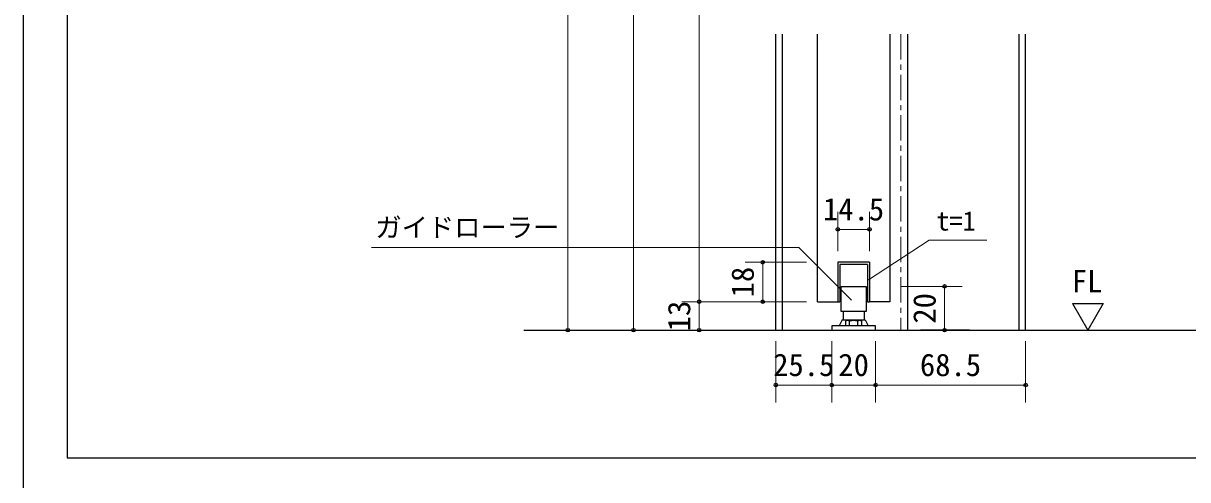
# Model space of a CAD drawing. Units: millimetres, scale not verified. Extents: x -800 to 800, y -560 to 560.
# Drawn here: x -800 to -268, y -34 to 174 of the extents above; entities that cross this region are included whole.
import ezdxf
from ezdxf.enums import TextEntityAlignment as Align

# ---------------------------------------------------------------- set-up
doc = ezdxf.new("R2010")
doc.units = ezdxf.units.MM
doc.header["$LTSCALE"] = 4
doc.header["$PDMODE"] = 32
doc.header["$PDSIZE"] = 1.6
doc.linetypes.add('USER11', pattern=[4.619272, 2.886781, -0.577497, 0.577497, -0.577497])
doc.layers.add('0-0', color=7, linetype='Continuous', lineweight=25)
doc.layers.add('2-0', color=7, linetype='Continuous', lineweight=25)
doc.styles.add('ＭＳ ゴシック', font='')
doc.styles.get('ＭＳ ゴシック').set_extended_font_data('MS Gothic')

msp = doc.modelspace()

# ---------------------------------------------------------------- linework, layer by layer
at = {"layer": '0-0'}
for p, q in [((-800, 560), (-800, -560)), ((-780, 540), (-780, -24)), ((-780, -24), (152, -24))]:
    msp.add_line(p, q, dxfattribs=at)
at = {"layer": '2-0', "color": 4, "lineweight": 9}
for p, q in [((-551.428, 34.172), (-551.428, 437.828)), ((-521.428, 34.172), (-521.428, 401.829)), ((-491.428, 47.169), (-491.428, 393.829)), ((-428.178, 88.17), (-428.178, 70.17)), ((-413.679, 88.17), (-413.679, 70.17)), ((-428.178, 80.17), (-413.679, 80.17)), ((-386.49, 75.195), (-414.138, 57.098)), ((-360.071, 75.195), (-386.49, 75.195)), ((-470.428, 65.17), (-442.428, 65.17)), ((-462.428, 47.169), (-462.428, 65.17)), ((-371.428, 54.169), (-399.428, 54.169)), ((-379.428, 34.172), (-379.428, 54.169)), ((-499.428, 47.169), (-461.428, 47.169)), ((-491.428, 34.172), (-491.428, 47.169)), ((-470.428, 47.169), (-442.428, 47.169)), ((-559.428, 34.172), (-521.428, 34.172)), ((-529.428, 34.172), (-491.428, 34.172)), ((-499.428, 34.172), (-461.428, 34.172)), ((-371.428, 34.172), (-399.428, 34.172)), ((-456.428, 1.172), (-456.428, 29.172)), ((-430.928, 1.172), (-430.928, 29.172)), ((-410.927, 1.172), (-410.927, 29.172)), ((-342.43, 1.172), (-342.43, 29.172)), ((-456.428, 9.172), (-430.928, 9.172)), ((-430.928, 9.172), (-410.927, 9.172)), ((-410.927, 9.172), (-342.43, 9.172))]:
    msp.add_line(p, q, dxfattribs=at)
at = {"layer": '2-0'}
for p, q in [((-456.428, 34.172), (-456.428, 169.172)), ((-453.427, 34.172), (-453.427, 169.172)), ((-437.428, 47.169), (-437.428, 169.172)), ((-404.428, 169.172), (-404.428, 47.168)), ((-396.428, 169.172), (-396.428, 34.172)), ((-345.428, 34.172), (-345.428, 169.172)), ((-342.43, 34.172), (-342.43, 169.172)), ((-413.679, 65.17), (-428.178, 65.17)), ((-428.178, 65.17), (-428.178, 47.17)), ((-414.679, 64.17), (-427.18, 64.17)), ((-427.179, 64.17), (-427.179, 47.169)), ((-414.679, 64.17), (-414.679, 47.169)), ((-413.679, 65.17), (-413.679, 47.17)), ((-426.679, 42.67), (-426.679, 54.17)), ((-426.679, 54.169), (-415.179, 54.169)), ((-415.179, 54.169), (-415.179, 42.669)), ((-437.428, 47.169), (-428.178, 47.169)), ((-428.178, 47.169), (-427.179, 47.169)), ((-415.179, 42.67), (-426.679, 42.67)), ((-425.678, 42.67), (-425.678, 38.975)), ((-416.179, 42.67), (-416.179, 38.975)), ((-414.679, 47.169), (-413.677, 47.169)), ((-404.428, 47.169), (-413.679, 47.169)), ((-321.002, 46.294), (-314, 34.172)), ((-321.002, 46.294), (-307.005, 46.294)), ((-307.005, 46.294), (-314, 34.172)), ((-426.179, 38.974), (-427.6, 36.208)), ((-426.179, 38.974), (-415.678, 38.974)), ((-424.079, 38.669), (-424.682, 38.324)), ((-424.681, 38.323), (-424.681, 36.171)), ((-417.779, 38.669), (-424.08, 38.669)), ((-422.805, 38.323), (-422.931, 38.393)), ((-422.805, 36.17), (-422.805, 38.321)), ((-419.051, 38.323), (-418.925, 38.393)), ((-419.051, 36.17), (-419.051, 38.321)), ((-417.779, 38.669), (-417.174, 38.324)), ((-417.175, 36.17), (-417.175, 38.321)), ((-415.679, 38.974), (-414.236, 36.169)), ((-571.428, 34.172), (-151.572, 34.172)), ((-410.929, 36.17), (-430.929, 36.17)), ((-430.928, 36.17), (-430.928, 34.172)), ((-430.928, 34.172), (-410.927, 34.172)), ((-410.929, 34.172), (-410.929, 36.17)), ((-367.981, 34.172), (-390.427, 34.172))]:
    msp.add_line(p, q, dxfattribs=at)
at = {"layer": '2-0', "color": 4, "linetype": 'USER11', "lineweight": 9}
msp.add_line((-399.428, 169.172), (-399.428, 34.172), dxfattribs=at)
at = {"layer": '2-0', "color": 4, "lineweight": 9}
msp.add_lwpolyline([(-641, 71.839), (-445.893, 71.839), (-421.874, 47.822)], dxfattribs=at)
at = {"layer": '2-0'}
for centre, radius, start, end in [((-423.746, 36.999), 1.613, 114.55198, 120.13029), ((-423.746, 37), 1.612, 109.02344, 114.55039), ((-423.745, 36.997), 1.615, 103.54507, 109.02267), ((-423.744, 36.993), 1.619, 98.10811, 103.54497), ((-423.744, 36.989), 1.623, 92.69885, 98.10848), ((-423.744, 36.987), 1.625, 87.30055, 92.69945), ((-423.744, 36.988), 1.625, 81.89542, 87.30115), ((-423.743, 36.99), 1.623, 76.46664, 81.89581), ((-423.743, 36.992), 1.62, 71.00029, 76.46658), ((-423.742, 36.994), 1.619, 65.48723, 70.99958), ((-423.743, 36.991), 1.621, 59.92484, 65.48571), ((-420.925, 32.392), 6.221, 104.36922, 107.58114), ((-420.927, 32.398), 6.215, 101.16589, 104.36907), ((-420.928, 32.401), 6.212, 97.96997, 101.16579), ((-420.928, 32.402), 6.21, 94.77966, 97.96992), ((-420.928, 32.403), 6.21, 91.59283, 94.77963), ((-420.928, 32.403), 6.21, 88.40719, 91.59281), ((-420.928, 32.403), 6.21, 85.22037, 88.40717), ((-420.928, 32.402), 6.21, 82.03008, 85.22034), ((-420.928, 32.401), 6.212, 78.83421, 82.03003), ((-420.929, 32.398), 6.215, 75.63093, 78.83411), ((-420.93, 32.392), 6.221, 72.41886, 75.63078), ((-418.11, 36.988), 1.625, 114.53, 120.0763), ((-418.113, 36.994), 1.619, 109.02076, 114.52824), ((-418.113, 36.995), 1.617, 103.55115, 109.01974), ((-418.113, 36.994), 1.619, 98.11508, 103.55074), ((-418.113, 36.992), 1.62, 92.70184, 98.11509), ((-418.113, 36.991), 1.622, 87.29792, 92.70208), ((-418.113, 36.99), 1.622, 81.88882, 87.29817), ((-418.113, 36.99), 1.622, 76.46089, 81.88885), ((-418.113, 36.99), 1.622, 71.00321, 76.46051), ((-418.114, 36.987), 1.625, 65.50931, 71.00225), ((-418.117, 36.981), 1.633, 59.97865, 65.50763)]:
    msp.add_arc(centre, radius, start, end, dxfattribs=at)
at = {"layer": '2-0', "color": 4}
for p in [(-428.178, 80.17), (-413.679, 80.17), (-462.428, 65.17), (-379.428, 54.169), (-491.428, 47.169), (-462.428, 47.169), (-551.428, 34.172), (-521.428, 34.172), (-491.428, 34.172), (-379.428, 34.172), (-456.428, 9.172), (-430.928, 9.172), (-410.927, 9.172), (-342.43, 9.172)]:
    msp.add_point(p, dxfattribs=at)

# ---------------------------------------------------------------- texts
at = {"layer": '2-0', "style": 'ＭＳ ゴシック'}
for s, height, p in [('14.5', 10.26, (-434.928, 81.17)), ('ガイドローラー', 8.798, (-639.285, 74.056)), ('t=1', 8.798, (-383.194, 77)), ('FL', 10.26, (-321.34, 48.325)), ('25.5', 10.26, (-457.678, 10.172)), ('20', 10.26, (-427.928, 10.172)), ('68.5', 10.26, (-390.679, 10.172))]:
    msp.add_text(s, height=height, dxfattribs=at).set_placement(p, align=Align.BOTTOM_LEFT)
for s, p in [('18', (-463.428, 49.17)), ('20', (-380.428, 37.171)), ('13', (-492.428, 33.67))]:
    msp.add_text(s, height=10.26, rotation=90, dxfattribs=at).set_placement(p, align=Align.BOTTOM_LEFT)

doc.saveas('drawing.dxf')
